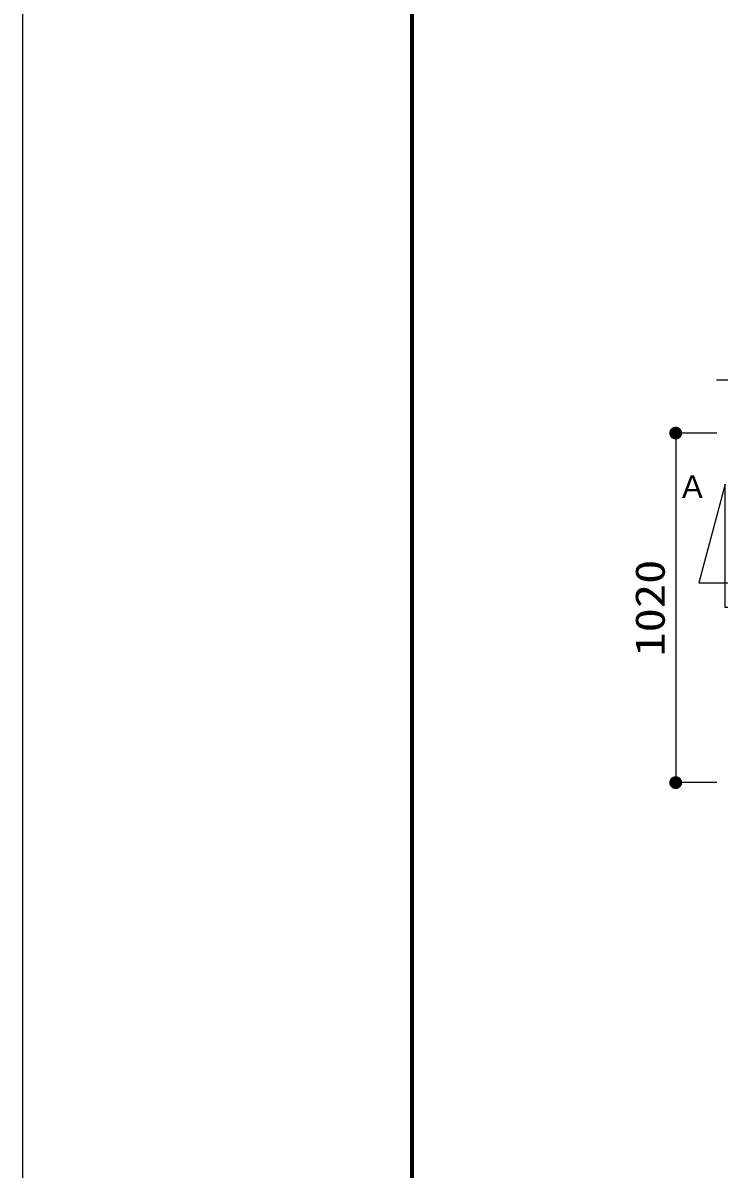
# Model space of a CAD drawing. Units: millimetres, scale not verified. Extents: x -22839 to 8910, y -6308 to 6308.
# Drawn here: x -8910 to -6877, y -445 to 2900 of the extents above; entities that cross this region are included whole.
import ezdxf
from ezdxf.enums import TextEntityAlignment as Align

# ---------------------------------------------------------------- set-up
doc = ezdxf.new("R2010")
doc.units = ezdxf.units.MM
doc.header["$LTSCALE"] = 30
for name, color, linetype, lineweight in [('0-1_空気管', 3, 'Continuous', 25), ('0-F_00クル-フ-6寸法', 132, 'Continuous', 25), ('1-3_図面枠', 7, 'Continuous', 25), ('1-4_Axis_waku', 7, 'Continuous', 25)]:
    doc.layers.add(name, color=color, linetype=linetype, lineweight=lineweight)
doc.styles.add('ＭＳ ゴシック', font='')
doc.styles.get('ＭＳ ゴシック').set_extended_font_data('MS Gothic')

msp = doc.modelspace()

# ---------------------------------------------------------------- linework, layer by layer
at = {"layer": '0-1_空気管'}
msp.add_line((-6358.62, 1857.52), (-6884.16, 1857.52), dxfattribs=at)
msp.add_lwpolyline([(-6679.33, 1193.74), (-6859.33, 1193.74), (-6859.33, 1553.74), (-6936.5, 1265.74), (-6756.5, 1265.74)], dxfattribs=at)
at = {"layer": '0-F_00クル-フ-6寸法', "color": 4}
for p, q in [((-6883.84, 1702.84), (-7003.84, 1702.84)), ((-7003.84, 1702.84), (-7003.84, 682.84)), ((-6883.84, 682.84), (-7003.84, 682.84))]:
    msp.add_line(p, q, dxfattribs=at)
at = {"layer": '0-F_00クル-フ-6寸法'}
for points in [[(-7003.84, 1702.84), (-7022.55, 1704.01), (-7022.25, 1706.35)], [(-7003.84, 1702.84), (-7022.25, 1706.35), (-7021.67, 1708.63)], [(-7003.84, 1702.84), (-7021.67, 1708.63), (-7020.8, 1710.82)], [(-7003.84, 1702.84), (-7020.8, 1710.82), (-7019.67, 1712.88)], [(-7003.84, 1702.84), (-7019.67, 1712.88), (-7018.28, 1714.79)], [(-7003.84, 1702.84), (-7018.28, 1714.79), (-7016.67, 1716.51)], [(-7003.84, 1702.84), (-7016.67, 1716.51), (-7014.86, 1718.01)], [(-7003.84, 1702.84), (-7014.86, 1718.01), (-7012.87, 1719.27)], [(-7003.84, 1702.84), (-7012.87, 1719.27), (-7010.74, 1720.27)], [(-7003.84, 1702.84), (-7010.74, 1720.27), (-7008.5, 1721)], [(-7003.84, 1702.84), (-7008.5, 1721), (-7006.19, 1721.44)], [(-7003.84, 1702.84), (-7006.19, 1721.44), (-7003.84, 1721.59)], [(-7003.84, 1702.84), (-7003.84, 1721.59), (-7001.49, 1721.44)], [(-7003.84, 1702.84), (-7001.49, 1721.44), (-6999.17, 1721)], [(-7003.84, 1702.84), (-6999.17, 1721), (-6996.93, 1720.27)], [(-7003.84, 1702.84), (-6996.93, 1720.27), (-6994.8, 1719.27)], [(-7003.84, 1702.84), (-6994.8, 1719.27), (-6992.81, 1718.01)], [(-7003.84, 1702.84), (-6992.81, 1718.01), (-6991, 1716.51)], [(-7003.84, 1702.84), (-6991, 1716.51), (-6989.39, 1714.79)], [(-7003.84, 1702.84), (-6989.39, 1714.79), (-6988, 1712.88)], [(-7003.84, 1702.84), (-6988, 1712.88), (-6986.87, 1710.82)], [(-7003.84, 1702.84), (-6986.87, 1710.82), (-6986, 1708.63)], [(-7003.84, 1702.84), (-6986, 1708.63), (-6985.42, 1706.35)], [(-7003.84, 1702.84), (-6985.42, 1706.35), (-6985.12, 1704.01)], [(-7003.84, 1702.84), (-7022.55, 1701.66), (-7022.55, 1704.01)], [(-7003.84, 1702.84), (-7022.25, 1699.32), (-7022.55, 1701.66)], [(-7003.84, 1702.84), (-7021.67, 1697.04), (-7022.25, 1699.32)], [(-7003.84, 1702.84), (-7020.8, 1694.85), (-7021.67, 1697.04)], [(-7003.84, 1702.84), (-7019.67, 1692.79), (-7020.8, 1694.85)], [(-7003.84, 1702.84), (-7018.28, 1690.89), (-7019.67, 1692.79)], [(-7003.84, 1702.84), (-7016.67, 1689.17), (-7018.28, 1690.89)], [(-7003.84, 1702.84), (-7014.86, 1687.67), (-7016.67, 1689.17)], [(-7003.84, 1702.84), (-7012.87, 1686.41), (-7014.86, 1687.67)], [(-7003.84, 1702.84), (-7010.74, 1685.4), (-7012.87, 1686.41)], [(-7003.84, 1702.84), (-7008.5, 1684.68), (-7010.74, 1685.4)], [(-7003.84, 1702.84), (-7006.19, 1684.24), (-7008.5, 1684.68)], [(-7003.84, 1702.84), (-7003.84, 1684.09), (-7006.19, 1684.24)], [(-7003.84, 1702.84), (-6985.12, 1704.01), (-6985.12, 1701.66)], [(-7003.84, 1702.84), (-7001.49, 1684.24), (-7003.84, 1684.09)], [(-7003.84, 1702.84), (-6999.17, 1684.68), (-7001.49, 1684.24)], [(-7003.84, 1702.84), (-6996.93, 1685.4), (-6999.17, 1684.68)], [(-7003.84, 1702.84), (-6994.8, 1686.41), (-6996.93, 1685.4)], [(-7003.84, 1702.84), (-6992.81, 1687.67), (-6994.8, 1686.41)], [(-7003.84, 1702.84), (-6991, 1689.17), (-6992.81, 1687.67)], [(-7003.84, 1702.84), (-6989.39, 1690.89), (-6991, 1689.17)], [(-7003.84, 1702.84), (-6988, 1692.79), (-6989.39, 1690.89)], [(-7003.84, 1702.84), (-6986.87, 1694.85), (-6988, 1692.79)], [(-7003.84, 1702.84), (-6986, 1697.04), (-6986.87, 1694.85)], [(-7003.84, 1702.84), (-6985.42, 1699.32), (-6986, 1697.04)], [(-7003.84, 1702.84), (-6985.12, 1701.66), (-6985.42, 1699.32)], [(-7003.84, 682.84), (-7022.55, 684.01), (-7022.25, 686.35)], [(-7003.84, 682.84), (-7022.55, 681.66), (-7022.55, 684.01)], [(-7003.84, 682.84), (-7022.25, 679.32), (-7022.55, 681.66)], [(-7003.84, 682.84), (-7022.25, 686.35), (-7021.67, 688.63)], [(-7003.84, 682.84), (-7021.67, 677.04), (-7022.25, 679.32)], [(-7003.84, 682.84), (-7021.67, 688.63), (-7020.8, 690.82)], [(-7003.84, 682.84), (-7020.8, 674.85), (-7021.67, 677.04)], [(-7003.84, 682.84), (-7020.8, 690.82), (-7019.67, 692.88)], [(-7003.84, 682.84), (-7019.67, 672.79), (-7020.8, 674.85)], [(-7003.84, 682.84), (-7019.67, 692.88), (-7018.28, 694.79)], [(-7003.84, 682.84), (-7018.28, 670.89), (-7019.67, 672.79)], [(-7003.84, 682.84), (-7018.28, 694.79), (-7016.67, 696.51)], [(-7003.84, 682.84), (-7016.67, 669.17), (-7018.28, 670.89)], [(-7003.84, 682.84), (-7016.67, 696.51), (-7014.86, 698.01)], [(-7003.84, 682.84), (-7014.86, 667.67), (-7016.67, 669.17)], [(-7003.84, 682.84), (-7014.86, 698.01), (-7012.87, 699.27)], [(-7003.84, 682.84), (-7012.87, 666.41), (-7014.86, 667.67)], [(-7003.84, 682.84), (-7012.87, 699.27), (-7010.74, 700.27)], [(-7003.84, 682.84), (-7010.74, 665.4), (-7012.87, 666.41)], [(-7003.84, 682.84), (-7010.74, 700.27), (-7008.5, 701)], [(-7003.84, 682.84), (-7008.5, 664.68), (-7010.74, 665.4)], [(-7003.84, 682.84), (-7008.5, 701), (-7006.19, 701.44)], [(-7003.84, 682.84), (-7006.19, 664.24), (-7008.5, 664.68)], [(-7003.84, 682.84), (-7006.19, 701.44), (-7003.84, 701.59)], [(-7003.84, 682.84), (-7003.84, 664.09), (-7006.19, 664.24)], [(-7003.84, 682.84), (-7003.84, 701.59), (-7001.49, 701.44)], [(-7003.84, 682.84), (-7001.49, 701.44), (-6999.17, 701)], [(-7003.84, 682.84), (-6999.17, 701), (-6996.93, 700.27)], [(-7003.84, 682.84), (-6996.93, 700.27), (-6994.8, 699.27)], [(-7003.84, 682.84), (-6994.8, 699.27), (-6992.81, 698.01)], [(-7003.84, 682.84), (-6992.81, 698.01), (-6991, 696.51)], [(-7003.84, 682.84), (-6991, 696.51), (-6989.39, 694.79)], [(-7003.84, 682.84), (-6989.39, 694.79), (-6988, 692.88)], [(-7003.84, 682.84), (-6988, 692.88), (-6986.87, 690.82)], [(-7003.84, 682.84), (-6986.87, 690.82), (-6986, 688.63)], [(-7003.84, 682.84), (-6986, 688.63), (-6985.42, 686.35)], [(-7003.84, 682.84), (-6985.42, 686.35), (-6985.12, 684.01)], [(-7003.84, 682.84), (-6985.12, 684.01), (-6985.12, 681.66)], [(-7003.84, 682.84), (-7001.49, 664.24), (-7003.84, 664.09)], [(-7003.84, 682.84), (-6999.17, 664.68), (-7001.49, 664.24)], [(-7003.84, 682.84), (-6996.93, 665.4), (-6999.17, 664.68)], [(-7003.84, 682.84), (-6994.8, 666.41), (-6996.93, 665.4)], [(-7003.84, 682.84), (-6992.81, 667.67), (-6994.8, 666.41)], [(-7003.84, 682.84), (-6991, 669.17), (-6992.81, 667.67)], [(-7003.84, 682.84), (-6989.39, 670.89), (-6991, 669.17)], [(-7003.84, 682.84), (-6988, 672.79), (-6989.39, 670.89)], [(-7003.84, 682.84), (-6986.87, 674.85), (-6988, 672.79)], [(-7003.84, 682.84), (-6986, 677.04), (-6986.87, 674.85)], [(-7003.84, 682.84), (-6985.42, 679.32), (-6986, 677.04)], [(-7003.84, 682.84), (-6985.12, 681.66), (-6985.42, 679.32)]]:
    msp.add_solid(points, dxfattribs=at)
at = {"layer": '1-3_図面枠'}
msp.add_lwpolyline([(-8910, -6307.5), (-8910, 6307.5), (8910, 6307.5), (8910, -6307.5)], close=True, dxfattribs=at)
at = {"layer": '1-4_Axis_waku'}
for p, q in [((-7778.4, 5769.9), (-7778.4, -5814.9)), ((-7777.8, 5769.3), (-7777.8, -5814.3)), ((-7777.2, 5768.7), (-7777.2, -5813.7)), ((-7776.6, 5768.1), (-7776.6, -5813.1)), ((-7776, 5767.5), (-7776, -5812.5)), ((-7775.4, 5766.9), (-7775.4, -5811.9)), ((-7774.8, 5766.3), (-7774.8, -5811.3)), ((-7774.2, 5765.7), (-7774.2, -5810.7)), ((-7773.6, 5765.1), (-7773.6, -5810.1)), ((-7773, 5764.5), (-7773, -5809.5)), ((-7772.4, 5763.9), (-7772.4, -5808.9)), ((-7771.8, 5763.3), (-7771.8, -5808.3)), ((-7771.2, 5762.7), (-7771.2, -5807.7)), ((-7770.6, 5762.1), (-7770.6, -5807.1)), ((-7770, 5761.5), (-7770, -5806.5))]:
    msp.add_line(p, q, dxfattribs=at)

# ---------------------------------------------------------------- texts
at = {"layer": '0-1_空気管', "color": 4, "style": 'ＭＳ ゴシック'}
msp.add_text('Ａ', height=65.98, dxfattribs=at).set_placement((-6999.66, 1493.29), align=Align.BOTTOM_LEFT)
at = {"layer": '0-F_00クル-フ-6寸法', "color": 3, "style": 'ＭＳ ゴシック', "width": 1.2}
msp.add_text('1020', height=86.66, rotation=90, dxfattribs=at).set_placement((-7009.68, 1050.55), align=Align.BOTTOM_LEFT)

doc.saveas('drawing.dxf')
